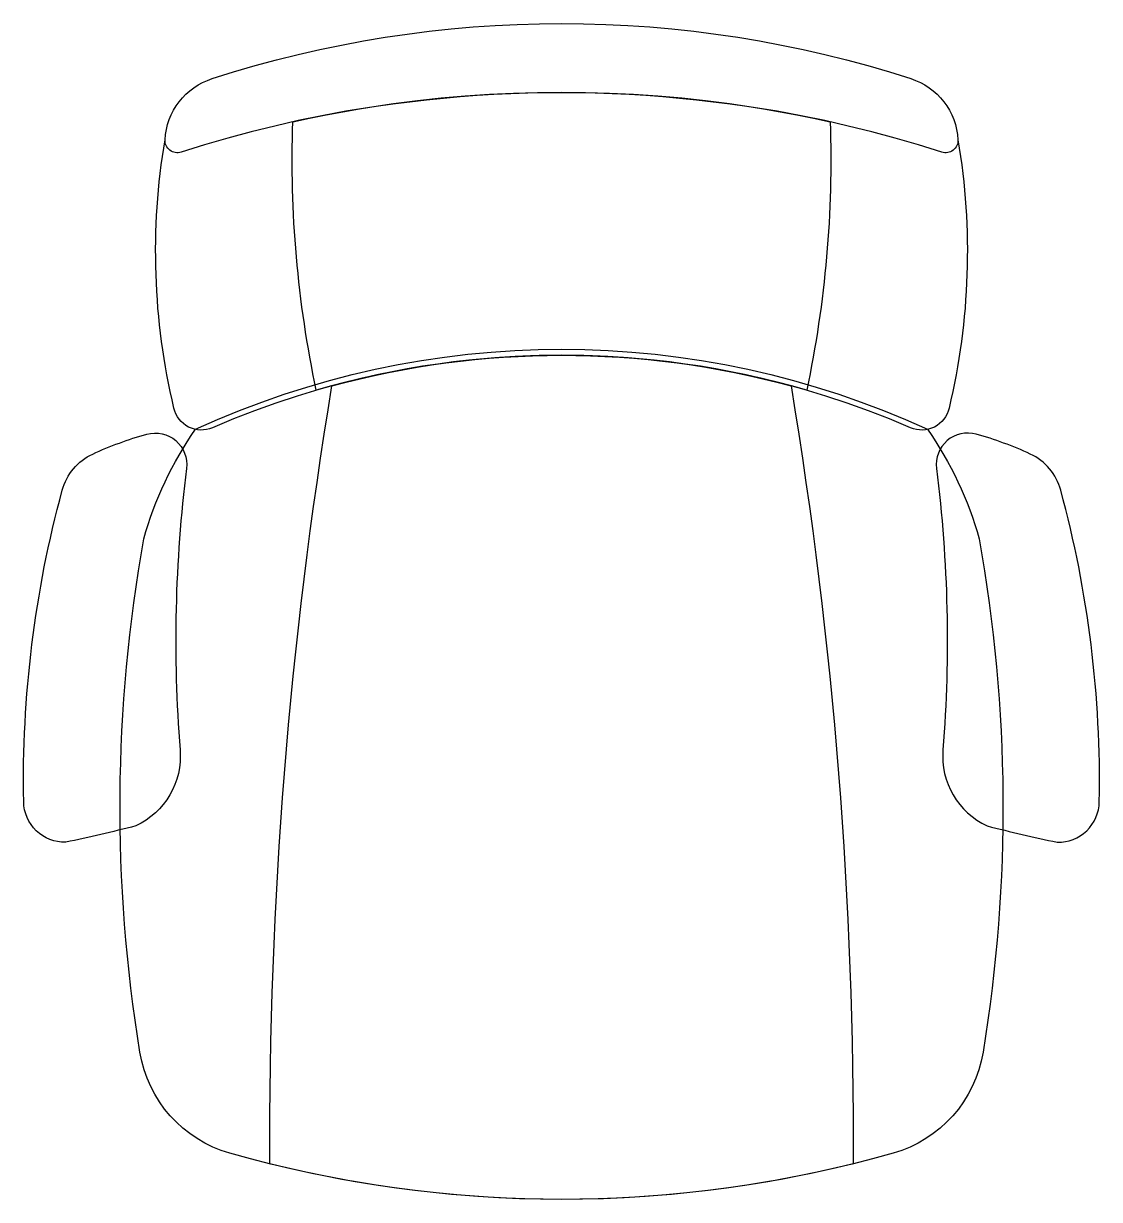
# Model space of a CAD drawing. Header units: millimetres. Extents: x -307 to 307, y -336 to 336.
import ezdxf

# ---------------------------------------------------------------- set-up
doc = ezdxf.new("R2010")
doc.units = ezdxf.units.MM
doc.header["$LTSCALE"] = 0.001

msp = doc.modelspace()

# ---------------------------------------------------------------- linework, layer by layer
for points in [[(-199.3, 104.89, -0.471476), (-221.3, 116.09, -0.100448), (-226.4, 269.19, -0.310716), (-199.4, 304.19, -0.157479), (199.4, 304.19, -0.310716), (226.4, 269.19, -0.100448), (221.3, 116.09, -0.471476), (199.3, 104.89, 0.207418), (-199.3, 104.89)], [(-217.2, 262.19, -0.527943), (-226.4, 269.19, -0.310716), (-199.4, 304.19, -0.157479), (199.4, 304.19, -0.310716), (226.4, 269.19, -0.527943), (217.2, 262.19, 0.156807), (-217.2, 262.19)], [(-140, 126.29, -0.060933), (-153.4, 279.49, -0.109382), (153.4, 279.49, -0.060933), (140, 126.29, 0.142531), (-140, 126.29)], [(-189.3, -309.21, -0.291039), (-240.7, -251.51, -0.084962), (-238.5, 41.39, -0.085003), (-209, 103.99, -0.218497), (209, 103.99, -0.085003), (238.5, 41.39, -0.084962), (240.7, -251.51, -0.291039), (189.3, -309.21, -0.139374), (-189.3, -309.21)], [(-166.6, -315.21, -0.041961), (-131.1, 128.79, -0.133131), (131.1, 128.79, -0.041961), (166.6, -315.21, -0.122118), (-166.6, -315.21)], [(-285.1, 69.19, -0.221641), (-267.7, 89.89, -0.040686), (-236.8, 101.19, -0.534276), (-214.1, 81.69, 0.051327), (-217.8, -79.01, -0.313481), (-243.1, -122.41, -0.01033), (-283.1, -131.71, -0.415569), (-307.1, -108.61, -0.071013), (-285.1, 69.19)], [(285.1, 69.19, 0.221641), (267.7, 89.89, 0.040686), (236.8, 101.19, 0.534276), (214.1, 81.69, -0.051327), (217.8, -79.01, 0.313481), (243.1, -122.41, 0.01033), (283.1, -131.71, 0.415569), (307.1, -108.61, 0.071013), (285.1, 69.19)]]:
    msp.add_lwpolyline(points, format="xyb")

doc.saveas('drawing.dxf')
